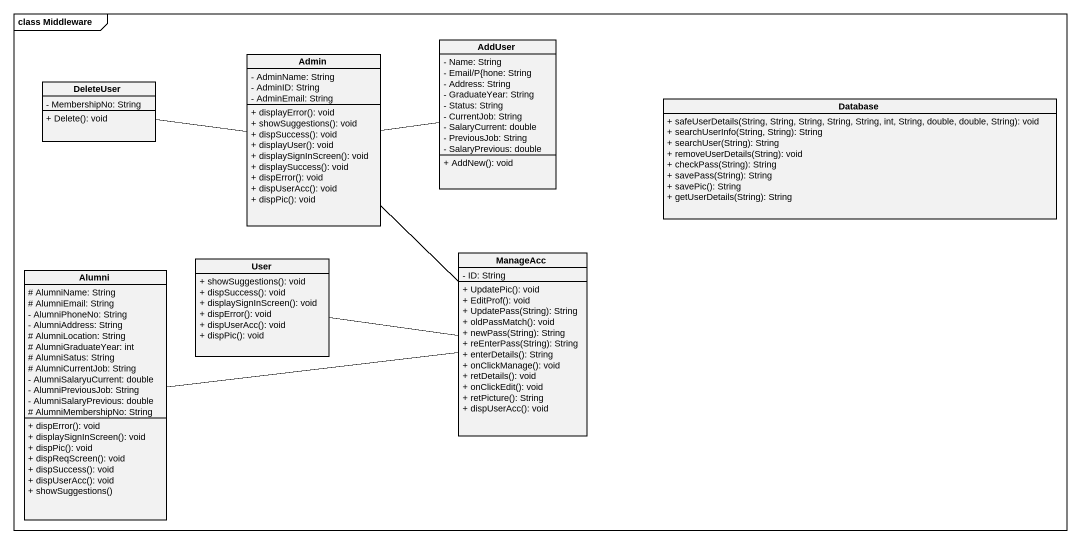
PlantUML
@startuml
mainframe class Middleware
hide circle
hide empty members
skinparam classAttributeIconSize 0
class Admin {
  - AdminName: String
  - AdminID: String
  - AdminEmail: String
  + displayError(): void
  + showSuggestions(): void
  + dispSuccess(): void
  + displayUser(): void
  + displaySignInScreen(): void
  + displaySuccess(): void
  + dispError(): void
  + dispUserAcc(): void
  + dispPic(): void
}
class AddUser {
  - Name: String
  - Email/P{hone: String
  - Address: String
  - GraduateYear: String
  - Status: String
  - CurrentJob: String
  - SalaryCurrent: double
  - PreviousJob: String
  - SalaryPrevious: double
  + AddNew(): void
}
class DeleteUser {
  - MembershipNo: String
  + Delete(): void
}
class "Database" as Database_ {
  + safeUserDetails(String, String, String, String, String, int, String, double, double, String): void
  + searchUserInfo(String, String): String
  + searchUser(String): String
  + removeUserDetails(String): void
  + checkPass(String): String
  + savePass(String): String
  + savePic(): String
  + getUserDetails(String): String
}
class Alumni {
  # AlumniName: String
  # AlumniEmail: String
  - AlumniPhoneNo: String
  - AlumniAddress: String
  # AlumniLocation: String
  # AlumniGraduateYear: int
  # AlumniSatus: String
  # AlumniCurrentJob: String
  - AlumniSalaryuCurrent: double
  - AlumniPreviousJob: String
  - AlumniSalaryPrevious: double
  # AlumniMembershipNo: String
  + dispError(): void
  + displaySignInScreen(): void
  + dispPic(): void
  + dispReqScreen(): void
  + dispSuccess(): void
  + dispUserAcc(): void
  + showSuggestions()
}
class User {
  + showSuggestions(): void
  + dispSuccess(): void
  + displaySignInScreen(): void
  + dispError(): void
  + dispUserAcc(): void
  + dispPic(): void
}
class ManageAcc {
  - ID: String
  + UpdatePic(): void
  + EditProf(): void
  + UpdatePass(String): String
  + oldPassMatch(): void
  + newPass(String): String
  + reEnterPass(String): String
  + enterDetails(): String
  + onClickManage(): void
  + retDetails(): void
  + onClickEdit(): void
  + retPicture(): String
  + dispUserAcc(): void
}
Admin -- ManageAcc
AddUser -left- Admin
DeleteUser -right- Admin
Alumni -right- ManageAcc
User -right- ManageAcc
@enduml
